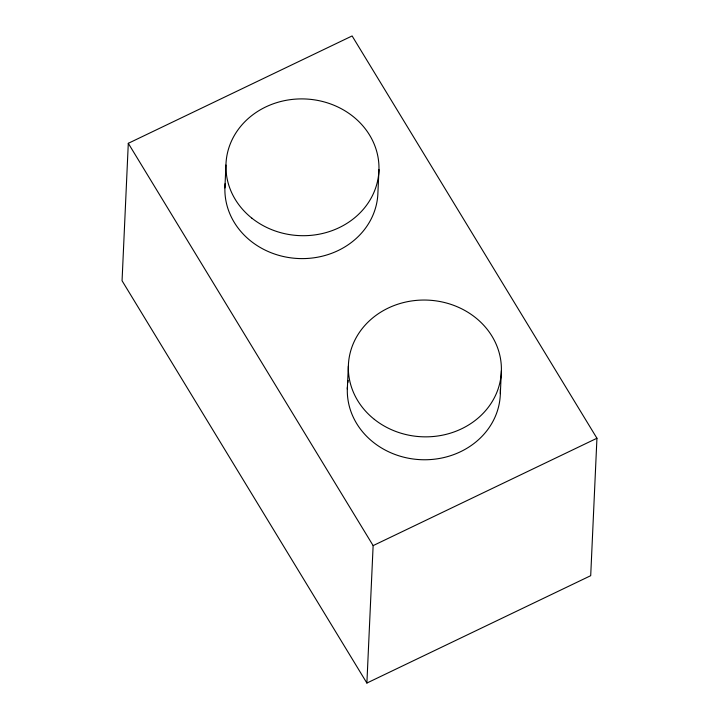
<?xml version="1.0" encoding="UTF-8"?>
<svg xmlns="http://www.w3.org/2000/svg" width="719" height="719" viewBox="0 0 719 719"><rect width="100%" height="100%" fill="white"/><g stroke="black" fill="none" stroke-linecap="round" stroke-linejoin="round"><path stroke-width="1.08" d="M128.297 143.315L122.059 280.743L366.888 683.05L590.703 575.685L596.941 438.257L352.112 35.95L128.297 143.315L373.134 545.613L366.888 683.05M224.903 187.929L225.937 165.019M347.322 389.078L348.356 366.169M378.967 169.576L377.924 192.485A76.547 68.386 2.6 0 1 297.217 258.463A76.547 68.386 2.6 0 1 225.164 183.597M500.343 393.635L501.377 370.734M373.134 545.613L596.941 438.257M500.298 389.303A76.547 68.386 2.6 0 1 423.275 459.756A76.547 68.386 2.6 0 1 347.412 386.921M347.834 382.589A76.547 68.386 2.6 0 1 348.158 380.441M374.338 419.357A76.547 68.386 2.6 0 0 499.912 382.571A76.547 68.386 2.6 0 0 400.357 303.427A76.547 68.386 2.6 0 0 374.338 419.357M251.92 218.208A76.547 68.386 2.6 0 0 377.493 181.413A76.547 68.386 2.6 0 0 277.947 102.278A76.547 68.386 2.6 0 0 251.92 218.208"/></g></svg>
